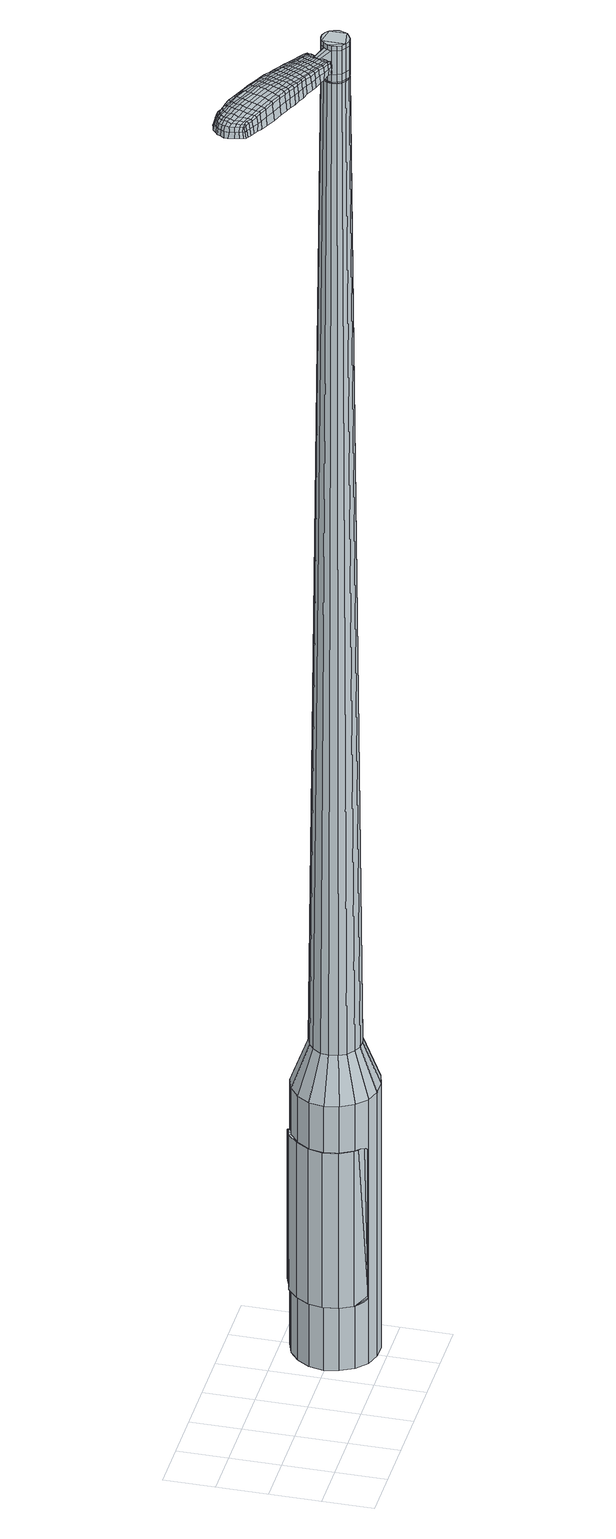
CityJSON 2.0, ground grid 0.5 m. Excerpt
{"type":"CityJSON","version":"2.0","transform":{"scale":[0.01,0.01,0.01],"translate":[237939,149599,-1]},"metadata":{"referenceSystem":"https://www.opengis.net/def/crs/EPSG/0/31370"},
"CityObjects":{
"object1":{"type":"GenericCityObject","attributes":{"cluster":991,"mean_distance_to_centroid":0.28,"new_centroid_x":237941.09,"new_centroid_y":149599.51,"mean_distance_to_camera":12.61,"H1":14.86,"H2":14.55,"Z_final":110.64,"cluster2":-1,"proj_x":237941.44,"proj_y":149598.59,"id_line":48019,"bearing_l":68.98,"distance":0.991,"orientation":"left","G_obj":158.98},"geometry":[{"type":"MultiSurface","lod":"2","boundaries":[[[0,1,2,3]],[[1,4,5,2]],[[4,6,7,5]],[[6,8,9,7]],[[8,10,11,9]],[[10,12,13,11]],[[12,14,15,13]],[[14,16,17,15]],[[16,18,19,17]],[[18,20,21,19]],[[20,22,23,21]],[[22,24,25,23]],[[24,26,27,25]],[[26,28,29,27]],[[28,30,31,29]],[[30,32,33,31]],[[32,34,35,33]],[[34,0,3,35]],[[36,37,38,39]],[[38,40,41,42]],[[41,43,42]],[[42,44,45,46]],[[45,47,46]],[[46,48,49,50]],[[49,51,50]],[[42,46,50,38]],[[50,52,39,38]],[[53,36,39]],[[2,5,7,35]],[[7,9,11,15]],[[11,13,15]],[[15,17,19,23]],[[19,21,23]],[[23,25,27,31]],[[27,29,31]],[[15,23,31,7]],[[31,33,35,7]],[[3,2,35]],[[1,0,54,55]],[[0,34,56,54]],[[34,32,57,56]],[[32,30,58,57]],[[30,28,59,58]],[[28,26,60,59]],[[26,24,61,60]],[[24,22,62,61]],[[22,20,63,62]],[[20,18,64,63]],[[18,16,65,64]],[[16,14,66,65]],[[14,12,67,66]],[[12,10,68,67]],[[10,8,69,68]],[[8,6,70,69]],[[6,4,71,70]],[[4,1,55,71]],[[55,54,72,73]],[[54,56,74,72]],[[56,57,75,74]],[[57,58,76,75]],[[58,59,77,76]],[[59,60,78,77]],[[60,61,79,78]],[[61,62,80,79]],[[62,63,81,80]],[[63,64,82,81]],[[64,65,83,82]],[[65,66,84,83]],[[66,67,85,84]],[[67,68,86,85]],[[68,69,87,86]],[[69,70,88,87]],[[70,71,89,88]],[[71,55,73,89]],[[90,91,92,73]],[[93,94,91,90]],[[95,96,94,93]],[[97,98,96,95]],[[77,99,98,97]],[[100,101,99,77]],[[102,103,101,100]],[[80,104,103,102]],[[105,106,104,80]],[[82,107,106,105]],[[83,108,107,82]],[[84,109,108,83]],[[85,110,109,84]],[[111,112,110,85]],[[113,114,112,111]],[[115,116,114,113]],[[89,117,116,115]],[[73,92,117,89]],[[118,119,120,121]],[[122,118,121,123]],[[124,122,123,125]],[[126,124,125,127]],[[128,126,127,129]],[[130,128,129,131]],[[132,130,131,133]],[[134,132,133,135]],[[136,134,135,137]],[[138,136,137,139]],[[140,138,139,141]],[[142,140,141,143]],[[144,142,143,145]],[[146,144,145,147]],[[148,146,147,149]],[[150,148,149,151]],[[72,90,73]],[[72,74,93,90]],[[74,75,95,93]],[[75,76,97,95]],[[76,77,97]],[[78,100,77]],[[78,79,102,100]],[[79,80,102]],[[81,105,80]],[[81,82,105]],[[86,111,85]],[[86,87,113,111]],[[87,88,115,113]],[[88,89,115]],[[152,92,91]],[[153,116,117]],[[153,154,114,116]],[[154,155,112,114]],[[155,110,112]],[[156,106,107]],[[156,104,106]],[[157,103,104]],[[157,158,101,103]],[[158,99,101]],[[159,98,99]],[[159,160,96,98]],[[160,161,94,96]],[[161,152,91,94]],[[39,52,150,162]],[[92,152,163,151]],[[53,39,162,119]],[[152,161,120,163]],[[36,53,119,118]],[[161,160,121,120]],[[37,36,118,122]],[[160,159,123,121]],[[38,37,122,124]],[[159,99,125,123]],[[40,38,124,126]],[[99,158,127,125]],[[41,40,126,128]],[[158,157,129,127]],[[43,41,128,130]],[[157,104,131,129]],[[42,43,130,132]],[[104,156,133,131]],[[44,42,132,134]],[[156,107,135,133]],[[45,44,134,136]],[[107,108,137,135]],[[47,45,136,138]],[[108,109,139,137]],[[46,47,138,140]],[[109,110,141,139]],[[48,46,140,142]],[[110,155,143,141]],[[49,48,142,144]],[[155,154,145,143]],[[51,49,144,146]],[[154,153,147,145]],[[50,51,146,148]],[[153,117,149,147]],[[52,50,148,150]],[[117,92,151,149]],[[150,151,164,165]],[[151,163,166,164]],[[163,120,167,166]],[[120,119,168,167]],[[119,162,169,168]],[[162,150,165,169]],[[170,171,172,173]],[[174,170,173,175]],[[170,174,176,177]],[[171,170,177,178]],[[179,180,181,182]],[[183,179,182,184]],[[179,183,185,186]],[[180,179,186,187]],[[188,189,190,191]],[[192,188,191,193]],[[188,192,194,195]],[[189,188,195,196]],[[197,198,199,200]],[[201,197,200,202]],[[197,201,203,204]],[[198,197,204,205]],[[206,207,208,209]],[[210,206,209,211]],[[206,210,212,213]],[[207,206,213,214]],[[215,216,217,218]],[[219,215,218,220]],[[215,219,221,222]],[[216,215,222,223]],[[224,225,226,227]],[[216,224,227,217]],[[224,216,223,228]],[[225,224,228,229]],[[230,231,232,233]],[[225,230,233,226]],[[230,225,229,234]],[[231,230,234,235]],[[236,174,175,237]],[[231,236,237,232]],[[236,231,235,238]],[[174,236,238,176]],[[239,240,241,242]],[[243,239,242,244]],[[239,243,245,246]],[[240,239,246,247]],[[248,249,250,251]],[[240,248,251,241]],[[248,240,247,252]],[[249,248,252,253]],[[254,255,256,257]],[[249,254,257,250]],[[254,249,253,258]],[[255,254,258,259]],[[260,261,262,263]],[[255,260,263,256]],[[260,255,259,264]],[[261,260,264,265]],[[266,171,178,267]],[[261,266,267,262]],[[266,261,265,268]],[[171,266,268,172]],[[269,270,271,272]],[[273,269,272,274]],[[269,273,275,276]],[[270,269,276,277]],[[278,279,280,281]],[[270,278,281,271]],[[278,270,277,282]],[[279,278,282,283]],[[284,285,286,287]],[[279,284,287,280]],[[284,279,283,288]],[[285,284,288,289]],[[290,183,184,291]],[[285,290,291,286]],[[290,285,289,292]],[[183,290,292,185]],[[293,294,295,296]],[[297,293,296,298]],[[293,297,299,300]],[[294,293,300,301]],[[302,303,304,305]],[[294,302,305,295]],[[302,294,301,306]],[[303,302,306,307]],[[308,309,310,311]],[[303,308,311,304]],[[308,303,307,312]],[[309,308,312,313]],[[314,315,316,317]],[[309,314,317,310]],[[314,309,313,318]],[[315,314,318,319]],[[320,180,187,321]],[[315,320,321,316]],[[320,315,319,322]],[[180,320,322,181]],[[323,209,208,324]],[[325,323,324,326]],[[323,325,327,328]],[[209,323,328,211]],[[329,325,326,330]],[[331,329,330,332]],[[329,331,333,334]],[[325,329,334,327]],[[335,331,332,336]],[[337,335,336,338]],[[335,337,339,340]],[[331,335,340,333]],[[341,337,338,342]],[[343,341,342,344]],[[341,343,345,346]],[[337,341,346,339]],[[347,343,344,348]],[[198,347,348,199]],[[347,198,205,349]],[[343,347,349,345]],[[350,351,196,195]],[[352,350,195,194]],[[350,352,353,354]],[[351,350,354,355]],[[356,357,355,354]],[[358,356,354,353]],[[356,358,359,360]],[[357,356,360,361]],[[362,363,361,360]],[[364,362,360,359]],[[362,364,365,366]],[[363,362,366,367]],[[368,369,367,366]],[[370,368,366,365]],[[368,370,203,201]],[[369,368,201,202]],[[371,372,373,374]],[[273,371,374,275]],[[371,273,274,375]],[[372,371,375,376]],[[377,192,193,378]],[[372,377,378,373]],[[377,372,376,379]],[[192,377,379,194]],[[380,381,382,383]],[[219,380,383,221]],[[380,219,220,384]],[[381,380,384,385]],[[386,387,388,389]],[[381,386,389,382]],[[386,381,385,390]],[[387,386,390,391]],[[392,189,196,393]],[[387,392,393,388]],[[392,387,391,394]],[[189,392,394,190]],[[395,396,397,398]],[[177,395,398,178]],[[395,177,176,399]],[[396,395,399,400]],[[401,402,403,404]],[[396,401,404,397]],[[401,396,400,405]],[[402,401,405,406]],[[407,200,199,408]],[[402,407,408,403]],[[407,402,406,409]],[[200,407,409,202]],[[410,411,412,413]],[[182,410,413,184]],[[410,182,181,414]],[[411,410,414,415]],[[416,204,203,417]],[[411,416,417,412]],[[416,411,415,418]],[[204,416,418,205]],[[419,420,421,422]],[[297,419,422,299]],[[419,297,298,423]],[[420,419,423,424]],[[425,210,211,426]],[[420,425,426,421]],[[425,420,424,427]],[[210,425,427,212]],[[428,429,430,431]],[[243,428,431,245]],[[428,243,244,432]],[[429,428,432,433]],[[434,435,436,437]],[[429,434,437,430]],[[434,429,433,438]],[[435,434,438,439]],[[440,207,214,441]],[[435,440,441,436]],[[440,435,439,442]],[[207,440,442,208]],[[443,444,433,432]],[[242,443,432,244]],[[443,242,241,445]],[[444,443,445,446]],[[447,448,439,438]],[[444,447,438,433]],[[447,444,446,449]],[[448,447,449,450]],[[451,324,208,442]],[[448,451,442,439]],[[451,448,450,452]],[[324,451,452,326]],[[453,454,455,456]],[[300,453,456,301]],[[453,300,299,422]],[[454,453,422,421]],[[457,328,327,458]],[[454,457,458,455]],[[457,454,421,426]],[[328,457,426,211]],[[459,460,446,445]],[[251,459,445,241]],[[459,251,250,461]],[[460,459,461,462]],[[463,464,450,449]],[[460,463,449,446]],[[463,460,462,465]],[[464,463,465,466]],[[467,330,326,452]],[[464,467,452,450]],[[467,464,466,468]],[[330,467,468,332]],[[469,470,471,472]],[[306,469,472,307]],[[469,306,301,456]],[[470,469,456,455]],[[473,334,333,474]],[[470,473,474,471]],[[473,470,455,458]],[[334,473,458,327]],[[475,476,462,461]],[[257,475,461,250]],[[475,257,256,477]],[[476,475,477,478]],[[479,480,466,465]],[[476,479,465,462]],[[479,476,478,481]],[[480,479,481,482]],[[483,336,332,468]],[[480,483,468,466]],[[483,480,482,484]],[[336,483,484,338]],[[485,486,487,488]],[[312,485,488,313]],[[485,312,307,472]],[[486,485,472,471]],[[489,340,339,490]],[[486,489,490,487]],[[489,486,471,474]],[[340,489,474,333]],[[491,492,478,477]],[[263,491,477,256]],[[491,263,262,493]],[[492,491,493,494]],[[495,496,482,481]],[[492,495,481,478]],[[495,492,494,497]],[[496,495,497,498]],[[499,342,338,484]],[[496,499,484,482]],[[499,496,498,500]],[[342,499,500,344]],[[501,502,503,504]],[[318,501,504,319]],[[501,318,313,488]],[[502,501,488,487]],[[505,346,345,506]],[[502,505,506,503]],[[505,502,487,490]],[[346,505,490,339]],[[507,508,494,493]],[[267,507,493,262]],[[507,267,178,398]],[[508,507,398,397]],[[509,510,498,497]],[[508,509,497,494]],[[509,508,397,404]],[[510,509,404,403]],[[511,348,344,500]],[[510,511,500,498]],[[511,510,403,408]],[[348,511,408,199]],[[512,513,415,414]],[[322,512,414,181]],[[512,322,319,504]],[[513,512,504,503]],[[514,349,205,418]],[[513,514,418,415]],[[514,513,503,506]],[[349,514,506,345]],[[515,516,376,375]],[[272,515,375,274]],[[515,272,271,517]],[[516,515,517,518]],[[519,352,194,379]],[[516,519,379,376]],[[519,516,518,520]],[[352,519,520,353]],[[521,522,523,524]],[[222,521,524,223]],[[521,222,221,383]],[[522,521,383,382]],[[525,526,527,528]],[[522,525,528,523]],[[525,522,382,389]],[[526,525,389,388]],[[529,351,355,530]],[[526,529,530,527]],[[529,526,388,393]],[[351,529,393,196]],[[531,532,518,517]],[[281,531,517,271]],[[531,281,280,533]],[[532,531,533,534]],[[535,358,353,520]],[[532,535,520,518]],[[535,532,534,536]],[[358,535,536,359]],[[537,538,539,540]],[[228,537,540,229]],[[537,228,223,524]],[[538,537,524,523]],[[541,542,543,544]],[[538,541,544,539]],[[541,538,523,528]],[[542,541,528,527]],[[545,357,361,546]],[[542,545,546,543]],[[545,542,527,530]],[[357,545,530,355]],[[547,548,534,533]],[[287,547,533,280]],[[547,287,286,549]],[[548,547,549,550]],[[551,364,359,536]],[[548,551,536,534]],[[551,548,550,552]],[[364,551,552,365]],[[553,554,555,556]],[[234,553,556,235]],[[553,234,229,540]],[[554,553,540,539]],[[557,558,559,560]],[[554,557,560,555]],[[557,554,539,544]],[[558,557,544,543]],[[561,363,367,562]],[[558,561,562,559]],[[561,558,543,546]],[[363,561,546,361]],[[563,564,550,549]],[[291,563,549,286]],[[563,291,184,413]],[[564,563,413,412]],[[565,370,365,552]],[[564,565,552,550]],[[565,564,412,417]],[[370,565,417,203]],[[566,567,400,399]],[[238,566,399,176]],[[566,238,235,556]],[[567,566,556,555]],[[568,569,406,405]],[[567,568,405,400]],[[568,567,555,560]],[[569,568,560,559]],[[570,369,202,409]],[[569,570,409,406]],[[570,569,559,562]],[[369,570,562,367]],[[571,572,573,574]],[[574,573,575,576]],[[577,575,573,578]],[[578,573,572,579]],[[580,581,582,583]],[[583,582,584,585]],[[586,584,582,587]],[[587,582,581,588]],[[589,590,591,592]],[[592,591,593,594]],[[595,593,591,596]],[[596,591,590,597]],[[598,599,600,601]],[[601,600,602,603]],[[604,602,600,605]],[[605,600,599,606]],[[607,608,609,610]],[[610,609,611,612]],[[613,611,609,614]],[[614,609,608,615]],[[616,617,618,619]],[[619,618,620,621]],[[622,620,618,623]],[[623,618,617,624]],[[625,626,627,628]],[[628,627,617,616]],[[624,617,627,629]],[[629,627,626,630]],[[631,632,633,634]],[[634,633,626,625]],[[630,626,633,635]],[[635,633,632,636]],[[576,575,637,638]],[[638,637,632,631]],[[636,632,637,639]],[[639,637,575,577]],[[640,641,642,643]],[[643,642,644,645]],[[646,644,642,647]],[[647,642,641,648]],[[649,650,651,652]],[[652,651,641,640]],[[648,641,651,653]],[[653,651,650,654]],[[655,656,657,658]],[[658,657,650,649]],[[654,650,657,659]],[[659,657,656,660]],[[661,662,663,664]],[[664,663,656,655]],[[660,656,663,665]],[[665,663,662,666]],[[579,572,667,668]],[[668,667,662,661]],[[666,662,667,669]],[[669,667,572,571]],[[670,671,672,673]],[[673,672,674,675]],[[676,674,672,677]],[[677,672,671,678]],[[679,680,681,682]],[[682,681,671,670]],[[678,671,681,683]],[[683,681,680,684]],[[685,686,687,688]],[[688,687,680,679]],[[684,680,687,689]],[[689,687,686,690]],[[585,584,691,692]],[[692,691,686,685]],[[690,686,691,693]],[[693,691,584,586]],[[694,695,696,697]],[[697,696,698,699]],[[700,698,696,701]],[[701,696,695,702]],[[703,704,705,706]],[[706,705,695,694]],[[702,695,705,707]],[[707,705,704,708]],[[709,710,711,712]],[[712,711,704,703]],[[708,704,711,713]],[[713,711,710,714]],[[715,716,717,718]],[[718,717,710,709]],[[714,710,717,719]],[[719,717,716,720]],[[588,581,721,722]],[[722,721,716,715]],[[720,716,721,723]],[[723,721,581,580]],[[607,610,724,725]],[[725,724,726,727]],[[728,726,724,729]],[[729,724,610,612]],[[727,726,730,731]],[[731,730,732,733]],[[734,732,730,735]],[[735,730,726,728]],[[733,732,736,737]],[[737,736,738,739]],[[740,738,736,741]],[[741,736,732,734]],[[739,738,742,743]],[[743,742,744,745]],[[746,744,742,747]],[[747,742,738,740]],[[745,744,748,749]],[[749,748,599,598]],[[606,599,748,750]],[[750,748,744,746]],[[597,751,752,596]],[[596,752,753,595]],[[754,753,752,755]],[[755,752,751,756]],[[756,757,758,755]],[[755,758,759,754]],[[760,759,758,761]],[[761,758,757,762]],[[762,763,764,761]],[[761,764,765,760]],[[766,765,764,767]],[[767,764,763,768]],[[768,769,770,767]],[[767,770,771,766]],[[604,771,770,602]],[[602,770,769,603]],[[772,773,774,775]],[[775,774,674,676]],[[675,674,774,776]],[[776,774,773,777]],[[594,593,778,779]],[[779,778,773,772]],[[777,773,778,780]],[[780,778,593,595]],[[781,782,783,784]],[[784,783,620,622]],[[621,620,783,785]],[[785,783,782,786]],[[787,788,789,790]],[[790,789,782,781]],[[786,782,789,791]],[[791,789,788,792]],[[597,590,793,794]],[[794,793,788,787]],[[792,788,793,795]],[[795,793,590,589]],[[796,797,798,799]],[[799,798,578,579]],[[577,578,798,800]],[[800,798,797,801]],[[802,803,804,805]],[[805,804,797,796]],[[801,797,804,806]],[[806,804,803,807]],[[598,601,808,809]],[[809,808,803,802]],[[807,803,808,810]],[[810,808,601,603]],[[811,812,813,814]],[[814,813,583,585]],[[580,583,813,815]],[[815,813,812,816]],[[604,605,817,818]],[[818,817,812,811]],[[816,812,817,819]],[[819,817,605,606]],[[820,821,822,823]],[[823,822,698,700]],[[699,698,822,824]],[[824,822,821,825]],[[612,611,826,827]],[[827,826,821,820]],[[825,821,826,828]],[[828,826,611,613]],[[829,830,831,832]],[[832,831,644,646]],[[645,644,831,833]],[[833,831,830,834]],[[835,836,837,838]],[[838,837,830,829]],[[834,830,837,839]],[[839,837,836,840]],[[615,608,841,842]],[[842,841,836,835]],[[840,836,841,843]],[[843,841,608,607]],[[834,844,845,833]],[[833,845,643,645]],[[640,643,845,846]],[[846,845,844,847]],[[840,848,849,839]],[[839,849,844,834]],[[847,844,849,850]],[[850,849,848,851]],[[607,725,852,843]],[[843,852,848,840]],[[851,848,852,853]],[[853,852,725,727]],[[854,855,856,857]],[[857,856,701,702]],[[700,701,856,823]],[[823,856,855,820]],[[728,729,858,859]],[[859,858,855,854]],[[820,855,858,827]],[[827,858,729,612]],[[847,860,861,846]],[[846,861,652,640]],[[649,652,861,862]],[[862,861,860,863]],[[851,864,865,850]],[[850,865,860,847]],[[863,860,865,866]],[[866,865,864,867]],[[727,731,868,853]],[[853,868,864,851]],[[867,864,868,869]],[[869,868,731,733]],[[870,871,872,873]],[[873,872,707,708]],[[702,707,872,857]],[[857,872,871,854]],[[734,735,874,875]],[[875,874,871,870]],[[854,871,874,859]],[[859,874,735,728]],[[863,876,877,862]],[[862,877,658,649]],[[655,658,877,878]],[[878,877,876,879]],[[867,880,881,866]],[[866,881,876,863]],[[879,876,881,882]],[[882,881,880,883]],[[733,737,884,869]],[[869,884,880,867]],[[883,880,884,885]],[[885,884,737,739]],[[886,887,888,889]],[[889,888,713,714]],[[708,713,888,873]],[[873,888,887,870]],[[740,741,890,891]],[[891,890,887,886]],[[870,887,890,875]],[[875,890,741,734]],[[879,892,893,878]],[[878,893,664,655]],[[661,664,893,894]],[[894,893,892,895]],[[883,896,897,882]],[[882,897,892,879]],[[895,892,897,898]],[[898,897,896,899]],[[739,743,900,885]],[[885,900,896,883]],[[899,896,900,901]],[[901,900,743,745]],[[902,903,904,905]],[[905,904,719,720]],[[714,719,904,889]],[[889,904,903,886]],[[746,747,906,907]],[[907,906,903,902]],[[886,903,906,891]],[[891,906,747,740]],[[895,908,909,894]],[[894,909,668,661]],[[579,668,909,799]],[[799,909,908,796]],[[899,910,911,898]],[[898,911,908,895]],[[796,908,911,805]],[[805,911,910,802]],[[745,749,912,901]],[[901,912,910,899]],[[802,910,912,809]],[[809,912,749,598]],[[816,913,914,815]],[[815,914,723,580]],[[720,723,914,905]],[[905,914,913,902]],[[606,750,915,819]],[[819,915,913,816]],[[902,913,915,907]],[[907,915,750,746]],[[777,916,917,776]],[[776,917,673,675]],[[670,673,917,918]],[[918,917,916,919]],[[595,753,920,780]],[[780,920,916,777]],[[919,916,920,921]],[[921,920,753,754]],[[922,923,924,925]],[[925,924,623,624]],[[622,623,924,784]],[[784,924,923,781]],[[926,927,928,929]],[[929,928,923,922]],[[781,923,928,790]],[[790,928,927,787]],[[756,751,930,931]],[[931,930,927,926]],[[787,927,930,794]],[[794,930,751,597]],[[919,932,933,918]],[[918,933,682,670]],[[679,682,933,934]],[[934,933,932,935]],[[754,759,936,921]],[[921,936,932,919]],[[935,932,936,937]],[[937,936,759,760]],[[938,939,940,941]],[[941,940,629,630]],[[624,629,940,925]],[[925,940,939,922]],[[942,943,944,945]],[[945,944,939,938]],[[922,939,944,929]],[[929,944,943,926]],[[762,757,946,947]],[[947,946,943,942]],[[926,943,946,931]],[[931,946,757,756]],[[935,948,949,934]],[[934,949,688,679]],[[685,688,949,950]],[[950,949,948,951]],[[760,765,952,937]],[[937,952,948,935]],[[951,948,952,953]],[[953,952,765,766]],[[954,955,956,957]],[[957,956,635,636]],[[630,635,956,941]],[[941,956,955,938]],[[958,959,960,961]],[[961,960,955,954]],[[938,955,960,945]],[[945,960,959,942]],[[768,763,962,963]],[[963,962,959,958]],[[942,959,962,947]],[[947,962,763,762]],[[951,964,965,950]],[[950,965,692,685]],[[585,692,965,814]],[[814,965,964,811]],[[766,771,966,953]],[[953,966,964,951]],[[811,964,966,818]],[[818,966,771,604]],[[801,967,968,800]],[[800,968,639,577]],[[636,639,968,957]],[[957,968,967,954]],[[807,969,970,806]],[[806,970,967,801]],[[954,967,970,961]],[[961,970,969,958]],[[603,769,971,810]],[[810,971,969,807]],[[958,969,971,963]],[[963,971,769,768]],[[571,574,173,172]],[[574,576,175,173]],[[586,587,186,185]],[[587,588,187,186]],[[589,592,191,190]],[[592,594,193,191]],[[613,614,213,212]],[[614,615,214,213]],[[616,619,218,217]],[[619,621,220,218]],[[625,628,227,226]],[[628,616,217,227]],[[631,634,233,232]],[[634,625,226,233]],[[576,638,237,175]],[[638,631,232,237]],[[646,647,246,245]],[[647,648,247,246]],[[648,653,252,247]],[[653,654,253,252]],[[654,659,258,253]],[[659,660,259,258]],[[660,665,264,259]],[[665,666,265,264]],[[666,669,268,265]],[[669,571,172,268]],[[676,677,276,275]],[[677,678,277,276]],[[678,683,282,277]],[[683,684,283,282]],[[684,689,288,283]],[[689,690,289,288]],[[690,693,292,289]],[[693,586,185,292]],[[694,697,296,295]],[[697,699,298,296]],[[703,706,305,304]],[[706,694,295,305]],[[709,712,311,310]],[[712,703,304,311]],[[715,718,317,316]],[[718,709,310,317]],[[588,722,321,187]],[[722,715,316,321]],[[772,775,374,373]],[[775,676,275,374]],[[594,779,378,193]],[[779,772,373,378]],[[621,785,384,220]],[[785,786,385,384]],[[786,791,390,385]],[[791,792,391,390]],[[792,795,394,391]],[[795,589,190,394]],[[699,824,423,298]],[[824,825,424,423]],[[825,828,427,424]],[[828,613,212,427]],[[829,832,431,430]],[[832,646,245,431]],[[835,838,437,436]],[[838,829,430,437]],[[615,842,441,214]],[[842,835,436,441]],[[972,973,974,975]],[[976,977,975,974]],[[978,979,980,981]],[[982,983,984,985]],[[973,986,987,974]],[[988,976,974,987]],[[989,978,981,990]],[[991,992,983,982]],[[986,993,994,987]],[[994,995,988,987]],[[996,989,990,997]],[[998,992,991,999]],[[993,1000,1001,994]],[[1001,1002,995,994]],[[1003,996,997,1004]],[[1005,998,999,1006]],[[1007,1008,1009,1010]],[[1011,1012,1008,1007]],[[1011,1013,1014,1012]],[[1013,1015,1016,1014]],[[1017,1018,1019,1020]],[[1021,1022,1018,1017]],[[1023,1024,1022,1021]],[[1025,1026,1024,1023]],[[1020,1009,1008,1017]],[[1017,1008,1012,1021]],[[1012,1014,1023,1021]],[[1014,1016,1025,1023]],[[981,980,977,976]],[[990,981,976,988]],[[995,997,990,988]],[[1002,1004,997,995]],[[982,985,979,978]],[[991,982,978,989]],[[999,991,989,996]],[[1006,999,996,1003]],[[983,1007,1010,984]],[[992,1011,1007,983]],[[1013,1011,992,998]],[[1015,1013,998,1005]],[[1027,1028,1029,1030]],[[1029,1031,1032,1033]],[[1029,1033,1034,1035]],[[1029,1035,1030]],[[1036,1027,1030,1037]],[[1038,1037,1030,1039]],[[1040,1039,1030]],[[1041,1029,1028,1042]],[[1043,1041,1042,1044]],[[1045,1043,1044,1046]],[[1047,1045,1046,1048]],[[1049,1047,1048,1050]],[[1050,1051,1052,1053]],[[1050,1053,1054,1055]],[[1050,1055,1056,1057]],[[1056,1058,1059,1060]],[[1056,1060,1061,1062]],[[1056,1062,1057]],[[1050,1057,1049]],[[1063,1064,1028,1027]],[[1065,1066,1031,1029]],[[1067,1068,1040,1030]],[[1064,1069,1042,1028]],[[1070,1065,1029,1041]],[[1069,1071,1044,1042]],[[1072,1070,1041,1043]],[[1071,1073,1046,1044]],[[1074,1072,1043,1045]],[[1073,1075,1048,1046]],[[1076,1074,1045,1047]],[[1075,1077,1050,1048]],[[1078,1076,1047,1049]],[[1077,1079,1051,1050]],[[1080,1081,1058,1056]],[[1082,1078,1049,1057]],[[1052,1051,1079,1083]],[[1053,1052,1083,1084]],[[1054,1053,1084,1085]],[[1055,1054,1085,1086]],[[1056,1055,1086,1080]],[[1087,1063,1027,1036]],[[1088,1087,1036,1037]],[[1089,1088,1037,1038]],[[1090,1089,1038,1039]],[[1068,1090,1039,1040]],[[1032,1031,1066,1091]],[[1059,1058,1081,1092]],[[1033,1032,1091,1093]],[[1034,1033,1093,1094]],[[1035,1034,1094,1095]],[[1030,1035,1095,1067]],[[1060,1059,1092,1096]],[[1061,1060,1096,1097]],[[1062,1061,1097,1098]],[[1057,1062,1098,1082]]]}]}
},
"vertices":[
[167,66,384],[175,78,384],[175,78,96],[167,66,96],[186,87,384],[186,87,96],[200,92,384],[200,92,96],[215,92,384],[215,92,96],[229,87,384],[229,87,96],[240,77,384],[240,77,96],[247,64,384],[247,64,96],[249,50,384],[249,50,96],[246,35,384],[246,35,96],[239,23,384],[239,23,96],[227,13,384],[227,13,96],[213,9,384],[213,9,96],[199,9,384],[199,9,96],[185,14,384],[185,14,96],[174,24,384],[174,24,96],[167,37,384],[167,37,96],[164,51,384],[164,51,96],[194,46,1524],[196,42,1524],[200,39,1524],[194,55,1524],[204,37,1524],[209,37,1524],[217,42,1524],[213,39,1524],[219,46,1524],[220,50,1524],[217,59,1524],[219,55,1524],[214,62,1524],[209,64,1524],[200,62,1524],[205,64,1524],[197,59,1524],[193,51,1524],[183,59,429],[188,67,429],[182,51,429],[183,42,429],[187,35,429],[194,29,429],[202,26,429],[211,26,429],[219,28,429],[226,34,429],[230,41,429],[232,50,429],[231,59,429],[226,66,429],[220,72,429],[212,75,429],[203,75,429],[195,72,429],[194,55,1483],[197,59,1483],[193,51,1483],[194,46,1483],[196,42,1483],[200,39,1483],[204,37,1483],[209,37,1483],[213,39,1483],[217,42,1483],[219,46,1483],[220,50,1483],[219,55,1483],[217,59,1483],[214,62,1483],[209,64,1483],[205,64,1483],[200,62,1483],[195,55,1483],[195,55,1485],[197,59,1485],[194,51,1483],[194,51,1485],[195,46,1483],[195,46,1485],[197,42,1483],[197,42,1485],[200,39,1485],[204,38,1483],[204,38,1485],[209,38,1483],[209,38,1485],[213,39,1485],[216,42,1483],[216,42,1485],[219,46,1485],[220,50,1485],[219,55,1485],[217,59,1485],[213,61,1483],[213,61,1485],[209,63,1483],[209,63,1485],[205,63,1483],[205,63,1485],[200,62,1485],[194,46,1519],[193,51,1519],[193,51,1493],[194,46,1493],[196,42,1519],[196,42,1493],[200,39,1519],[200,39,1493],[204,37,1519],[204,37,1493],[209,37,1519],[209,37,1493],[213,39,1519],[213,39,1493],[217,42,1519],[217,42,1493],[219,46,1519],[219,46,1493],[220,50,1519],[220,50,1493],[219,55,1519],[219,55,1493],[217,59,1519],[217,59,1493],[214,62,1519],[214,62,1493],[209,64,1519],[209,64,1493],[205,64,1519],[205,64,1493],[200,62,1519],[200,62,1493],[197,59,1519],[197,59,1493],[194,55,1485],[205,64,1485],[209,64,1485],[214,62,1485],[217,42,1485],[209,37,1485],[204,37,1485],[196,42,1485],[194,46,1485],[193,51,1485],[194,55,1519],[194,55,1493],[178,65,1513],[178,65,1518],[177,62,1513],[176,59,1513],[176,59,1518],[177,62,1518],[115,107,1519],[121,104,1518],[120,106,1509],[114,109,1510],[107,110,1519],[106,112,1510],[107,108,1526],[115,105,1525],[121,102,1525],[101,71,1519],[107,69,1518],[109,70,1525],[102,72,1525],[92,74,1519],[94,75,1526],[91,73,1510],[99,70,1510],[106,68,1509],[38,114,1519],[40,117,1519],[39,117,1513],[37,114,1513],[38,109,1519],[37,110,1513],[39,109,1524],[40,113,1524],[41,116,1524],[108,87,1530],[114,84,1529],[116,88,1529],[109,90,1530],[99,90,1531],[100,94,1531],[98,87,1530],[106,84,1530],[113,81,1529],[183,58,1512],[184,61,1512],[183,61,1517],[182,59,1517],[182,56,1512],[181,56,1517],[181,56,1506],[182,59,1506],[183,61,1506],[59,127,1519],[62,126,1519],[62,128,1512],[58,128,1512],[56,127,1518],[56,129,1512],[57,126,1522],[59,126,1523],[62,125,1524],[67,125,1519],[72,123,1519],[72,125,1512],[66,126,1512],[67,123,1524],[72,122,1525],[78,121,1519],[85,119,1519],[84,120,1511],[77,123,1511],[78,120,1526],[85,117,1526],[96,114,1519],[95,116,1510],[96,113,1526],[182,76,1513],[175,80,1513],[175,78,1518],[182,75,1517],[187,74,1512],[186,73,1516],[186,75,1506],[181,78,1507],[175,81,1507],[168,83,1514],[161,86,1515],[162,84,1520],[168,81,1519],[168,84,1507],[161,87,1507],[155,89,1515],[148,92,1516],[148,90,1522],[155,87,1521],[154,91,1508],[147,94,1508],[141,95,1517],[134,98,1517],[135,96,1524],[141,93,1523],[140,97,1508],[134,100,1509],[128,101,1518],[128,99,1524],[127,103,1509],[45,94,1519],[48,92,1519],[49,93,1524],[46,95,1523],[43,95,1518],[44,96,1522],[42,94,1512],[44,93,1512],[47,91,1512],[53,90,1519],[58,87,1519],[59,88,1525],[53,91,1524],[51,89,1512],[56,87,1512],[63,85,1519],[71,82,1519],[72,83,1526],[64,86,1526],[62,84,1511],[69,81,1511],[81,78,1519],[83,79,1526],[80,77,1510],[171,48,1513],[164,50,1513],[162,50,1507],[170,48,1507],[176,47,1512],[175,46,1506],[176,48,1516],[172,49,1517],[165,51,1518],[157,53,1514],[149,55,1515],[148,54,1507],[155,52,1507],[158,54,1519],[151,56,1520],[142,57,1515],[135,60,1516],[134,59,1508],[141,56,1508],[143,58,1521],[136,61,1522],[128,62,1517],[121,64,1517],[119,63,1509],[126,61,1508],[129,63,1523],[122,65,1524],[114,66,1518],[112,65,1509],[116,67,1524],[177,61,1519],[178,63,1519],[170,63,1520],[171,66,1520],[169,61,1520],[176,58,1519],[163,66,1522],[164,69,1522],[156,69,1523],[157,71,1523],[155,66,1523],[162,63,1521],[149,71,1524],[150,74,1524],[142,74,1525],[143,77,1525],[141,71,1525],[148,68,1524],[135,77,1526],[136,79,1526],[128,79,1527],[129,82,1527],[127,76,1527],[134,74,1526],[121,82,1528],[122,85,1528],[120,79,1528],[43,112,1527],[44,115,1527],[42,108,1526],[46,106,1527],[47,110,1528],[48,114,1528],[53,108,1529],[54,111,1529],[52,104,1528],[59,101,1530],[60,105,1530],[61,109,1530],[66,103,1531],[68,106,1531],[65,99,1530],[74,96,1531],[75,99,1531],[76,103,1531],[87,95,1531],[88,98,1531],[86,91,1531],[42,97,1518],[40,100,1519],[39,99,1513],[40,96,1513],[43,97,1523],[42,100,1523],[39,104,1519],[38,104,1513],[40,104,1524],[54,127,1518],[51,126,1518],[52,125,1523],[55,126,1523],[54,128,1513],[51,127,1513],[48,125,1519],[45,123,1519],[46,122,1524],[49,124,1523],[47,126,1513],[44,123,1513],[42,120,1519],[43,120,1524],[41,121,1513],[115,103,1528],[114,102,1528],[120,99,1528],[121,101,1527],[107,107,1528],[106,105,1529],[113,99,1529],[111,96,1530],[118,93,1529],[119,96,1528],[104,103,1529],[103,100,1530],[110,93,1530],[117,91,1529],[102,97,1531],[103,73,1528],[104,76,1529],[95,79,1529],[95,76,1528],[110,71,1527],[110,73,1528],[105,79,1529],[96,82,1530],[112,77,1528],[179,47,1512],[179,49,1512],[178,50,1517],[178,48,1517],[177,47,1506],[178,49,1506],[181,52,1512],[180,53,1517],[180,52,1506],[188,72,1512],[188,70,1512],[187,72,1506],[188,73,1506],[187,72,1517],[186,70,1517],[187,68,1512],[186,66,1512],[185,67,1506],[186,69,1506],[186,68,1517],[185,66,1517],[185,63,1512],[184,64,1506],[184,64,1517],[182,74,1519],[181,72,1519],[175,77,1520],[174,75,1520],[181,70,1519],[180,68,1519],[174,73,1520],[173,71,1520],[179,66,1519],[172,68,1520],[173,50,1519],[173,52,1519],[166,54,1520],[165,52,1520],[174,55,1519],[167,57,1520],[168,80,1521],[168,78,1521],[161,83,1522],[161,81,1522],[167,76,1521],[166,74,1521],[160,79,1522],[159,76,1523],[165,71,1522],[158,74,1523],[158,55,1521],[159,57,1521],[152,59,1522],[151,57,1522],[160,60,1521],[153,62,1522],[155,86,1523],[154,84,1523],[148,89,1524],[147,87,1524],[153,82,1523],[152,79,1524],[146,85,1525],[145,82,1525],[151,77,1524],[144,79,1525],[144,60,1523],[145,61,1523],[138,64,1524],[137,62,1524],[146,65,1524],[139,67,1525],[141,92,1525],[140,90,1525],[134,95,1526],[134,93,1526],[139,88,1526],[138,85,1526],[133,91,1527],[132,88,1527],[137,82,1526],[130,85,1527],[130,64,1525],[131,66,1525],[124,69,1526],[123,66,1526],[132,70,1526],[125,72,1527],[128,98,1527],[127,96,1527],[126,94,1527],[125,91,1528],[124,88,1528],[116,69,1527],[117,71,1527],[119,75,1528],[45,96,1525],[44,99,1525],[49,95,1526],[48,97,1526],[43,103,1526],[47,101,1527],[57,125,1525],[55,124,1525],[58,123,1526],[61,124,1525],[52,123,1525],[49,121,1526],[53,120,1527],[55,122,1526],[46,118,1526],[50,117,1527],[53,92,1526],[53,95,1527],[59,90,1527],[58,92,1528],[52,99,1528],[58,97,1529],[65,122,1526],[63,122,1527],[69,119,1528],[71,121,1527],[61,120,1527],[58,118,1528],[65,115,1529],[67,118,1528],[56,115,1528],[63,112,1530],[65,87,1528],[64,90,1529],[72,84,1528],[72,87,1529],[65,94,1529],[73,91,1530],[77,119,1528],[76,117,1528],[83,114,1529],[85,116,1528],[74,115,1529],[71,113,1530],[80,109,1530],[82,112,1530],[69,110,1530],[78,106,1531],[83,80,1529],[84,83,1529],[85,87,1530],[96,111,1528],[94,110,1529],[93,107,1530],[91,105,1530],[90,101,1531],[120,104,1509],[120,102,1518],[114,105,1518],[113,107,1509],[106,108,1519],[105,110,1510],[106,107,1525],[114,103,1525],[121,100,1525],[109,72,1525],[108,71,1518],[101,73,1518],[103,74,1525],[93,76,1519],[94,77,1525],[91,75,1510],[99,72,1509],[106,70,1509],[41,116,1513],[42,116,1519],[41,113,1519],[40,113,1513],[40,109,1519],[39,110,1513],[41,109,1524],[42,112,1524],[43,115,1524],[115,88,1528],[114,85,1528],[107,87,1529],[108,90,1529],[99,91,1529],[100,94,1529],[98,87,1529],[106,84,1529],[113,82,1528],[181,62,1516],[182,62,1512],[181,59,1512],[180,60,1516],[180,56,1512],[179,57,1516],[179,56,1506],[180,59,1506],[181,62,1506],[61,126,1512],[62,124,1519],[59,125,1518],[58,126,1512],[57,125,1518],[56,127,1512],[57,124,1522],[59,124,1523],[62,123,1523],[71,123,1512],[72,121,1519],[66,123,1519],[66,124,1512],[66,121,1524],[72,120,1525],[84,119,1511],[84,117,1519],[77,119,1519],[77,121,1511],[77,118,1525],[85,115,1526],[95,113,1519],[94,115,1510],[95,111,1526],[174,77,1518],[174,78,1513],[181,75,1513],[181,74,1517],[185,72,1512],[184,72,1515],[185,74,1506],[180,76,1506],[174,79,1507],[161,83,1520],[160,84,1514],[167,81,1514],[168,80,1519],[167,82,1507],[160,86,1507],[147,89,1522],[147,90,1516],[154,87,1515],[154,86,1521],[153,89,1508],[146,92,1508],[134,95,1523],[133,96,1517],[140,93,1516],[140,92,1522],[140,95,1508],[133,98,1508],[127,99,1517],[127,98,1524],[126,101,1509],[50,95,1523],[49,94,1519],[46,95,1518],[47,96,1523],[45,97,1518],[46,97,1522],[43,96,1512],[45,94,1512],[48,93,1512],[60,90,1525],[59,89,1519],[53,92,1519],[54,93,1524],[52,91,1512],[57,88,1512],[73,85,1526],[71,84,1519],[64,87,1519],[65,88,1525],[62,86,1511],[70,83,1511],[82,80,1519],[83,81,1526],[80,79,1510],[163,52,1507],[164,52,1513],[171,50,1513],[170,49,1506],[176,49,1512],[175,48,1506],[176,50,1515],[172,51,1517],[165,53,1518],[148,56,1507],[150,57,1514],[157,55,1514],[156,54,1507],[158,56,1519],[151,58,1520],[134,61,1508],[136,61,1516],[143,59,1515],[141,58,1508],[144,60,1521],[137,62,1522],[120,65,1508],[122,66,1517],[129,64,1516],[127,63,1508],[130,65,1522],[123,67,1523],[115,68,1517],[113,67,1509],[116,69,1524],[176,61,1518],[177,63,1518],[169,64,1519],[170,66,1519],[168,61,1519],[175,59,1518],[162,66,1520],[163,69,1520],[155,69,1521],[156,71,1521],[154,66,1521],[161,64,1520],[148,72,1523],[149,74,1523],[142,74,1524],[143,77,1524],[140,71,1524],[147,69,1523],[135,77,1525],[136,80,1525],[128,80,1526],[129,82,1526],[127,76,1526],[133,74,1525],[121,82,1527],[122,85,1527],[120,79,1527],[45,115,1526],[44,112,1526],[44,108,1525],[47,107,1526],[48,110,1526],[49,113,1526],[55,111,1528],[53,108,1528],[53,104,1527],[59,102,1528],[60,105,1529],[61,109,1529],[68,106,1530],[67,103,1530],[66,99,1529],[74,96,1530],[75,100,1530],[76,103,1530],[88,98,1530],[87,95,1530],[86,92,1530],[41,100,1513],[42,100,1518],[43,98,1518],[42,97,1512],[45,98,1523],[44,100,1523],[41,105,1519],[40,104,1513],[42,104,1523],[53,123,1523],[52,124,1518],[55,125,1518],[55,124,1523],[54,126,1512],[52,125,1512],[47,120,1523],[46,121,1519],[49,123,1519],[50,122,1523],[49,124,1513],[45,122,1513],[44,119,1519],[45,118,1524],[43,119,1513],[120,98,1527],[113,101,1527],[114,102,1527],[120,100,1526],[106,106,1527],[105,105,1528],[117,93,1528],[111,96,1528],[112,99,1528],[119,96,1527],[104,102,1528],[103,99,1529],[110,93,1529],[116,90,1528],[101,97,1529],[95,79,1528],[103,76,1527],[103,75,1527],[95,78,1527],[110,72,1526],[110,74,1527],[105,80,1528],[96,83,1528],[111,78,1527],[177,51,1516],[177,50,1512],[177,49,1512],[176,50,1516],[176,48,1506],[176,49,1506],[178,53,1512],[178,54,1516],[177,53,1506],[185,72,1506],[186,71,1512],[186,72,1512],[186,73,1506],[185,72,1516],[185,71,1516],[183,67,1506],[184,67,1512],[185,69,1512],[184,70,1506],[184,69,1516],[183,67,1516],[183,64,1512],[182,65,1506],[182,64,1516],[180,73,1518],[181,73,1518],[174,76,1519],[174,75,1519],[179,68,1518],[180,71,1518],[173,73,1519],[172,71,1519],[178,66,1518],[171,68,1519],[166,55,1519],[172,52,1518],[172,51,1518],[165,54,1519],[174,55,1518],[167,58,1519],[167,78,1520],[167,79,1520],[161,82,1521],[160,81,1521],[165,74,1520],[166,76,1520],[159,79,1521],[158,77,1521],[164,71,1520],[157,74,1521],[152,60,1521],[159,57,1520],[158,56,1520],[151,58,1521],[160,60,1520],[153,63,1521],[153,84,1522],[154,85,1522],[147,88,1523],[147,87,1523],[151,79,1522],[152,82,1522],[146,85,1523],[145,82,1524],[150,77,1523],[144,80,1524],[138,64,1523],[145,62,1522],[144,61,1522],[137,63,1523],[146,65,1522],[139,68,1523],[140,90,1524],[140,91,1524],[134,94,1525],[133,93,1525],[138,85,1525],[139,88,1524],[132,90,1525],[131,88,1526],[137,82,1525],[130,85,1526],[124,69,1525],[131,67,1524],[130,65,1524],[123,68,1525],[132,70,1524],[125,73,1525],[126,96,1526],[127,97,1526],[124,91,1527],[125,93,1526],[123,88,1527],[117,72,1526],[117,70,1526],[118,75,1526],[46,99,1524],[47,97,1524],[50,96,1525],[48,98,1525],[44,104,1525],[48,102,1525],[59,122,1525],[55,123,1524],[57,123,1524],[61,122,1525],[53,119,1526],[49,120,1525],[52,122,1524],[56,121,1525],[47,117,1525],[51,116,1526],[53,95,1526],[54,94,1526],[60,91,1526],[59,93,1527],[53,100,1526],[59,97,1527],[70,118,1527],[64,120,1526],[65,121,1526],[71,119,1526],[65,114,1528],[59,117,1527],[61,119,1526],[67,117,1527],[56,114,1527],[63,112,1528],[65,91,1527],[65,89,1527],[73,86,1527],[73,87,1528],[65,95,1528],[73,92,1529],[83,113,1528],[75,116,1527],[77,117,1527],[84,114,1527],[80,109,1529],[71,112,1529],[74,114,1528],[81,111,1528],[70,109,1529],[78,106,1530],[84,83,1528],[84,82,1528],[85,87,1529],[94,109,1528],[95,110,1528],[91,104,1529],[93,107,1529],[90,101,1530],[185,73,1508],[183,67,1508],[153,80,1509],[156,87,1509],[133,88,1510],[136,96,1510],[97,103,1512],[100,112,1512],[117,105,1511],[113,97,1511],[80,110,1513],[67,114,1514],[70,122,1514],[83,118,1513],[181,61,1508],[150,73,1509],[130,80,1510],[93,94,1512],[110,88,1511],[76,101,1513],[64,106,1514],[178,55,1508],[147,65,1509],[127,72,1510],[90,86,1512],[107,79,1511],[61,97,1514],[73,92,1513],[176,48,1508],[145,58,1509],[124,64,1510],[86,77,1512],[103,71,1511],[57,89,1514],[70,84,1513],[54,118,1514],[49,119,1514],[52,125,1514],[57,126,1514],[51,111,1514],[47,112,1514],[48,103,1514],[44,106,1514],[45,95,1514],[42,99,1514],[44,118,1515],[40,116,1515],[40,117,1515],[46,122,1515],[42,114,1515],[40,115,1515],[41,110,1515],[39,114,1515],[39,106,1515],[39,113,1515],[175,21,334],[172,24,334],[172,24,165],[183,14,171],[175,21,165],[178,19,165],[180,17,166],[182,15,167],[182,14,169],[178,19,334],[180,17,333],[182,15,332],[182,14,331],[183,14,328],[165,37,165],[165,37,334],[163,52,165],[163,52,334],[166,66,165],[166,66,334],[174,79,165],[174,79,334],[185,89,165],[185,89,334],[189,90,334],[193,91,334],[195,92,333],[197,93,332],[198,94,331],[199,94,328],[189,90,165],[199,94,171],[198,94,169],[197,93,167],[195,92,166],[193,91,165],[177,23,334],[174,26,334],[174,26,165],[177,23,165],[185,16,171],[185,16,328],[168,38,334],[168,38,165],[166,52,334],[166,52,165],[169,65,334],[169,65,165],[176,77,334],[176,77,165],[186,86,334],[186,86,165],[190,88,334],[200,91,328],[200,91,171],[190,88,165],[194,89,334],[196,90,333],[198,90,332],[199,91,331],[180,21,334],[182,19,333],[183,17,332],[184,17,331],[180,21,165],[199,91,169],[182,19,166],[183,17,167],[184,17,169],[198,90,167],[196,90,166],[194,89,165]
]}
